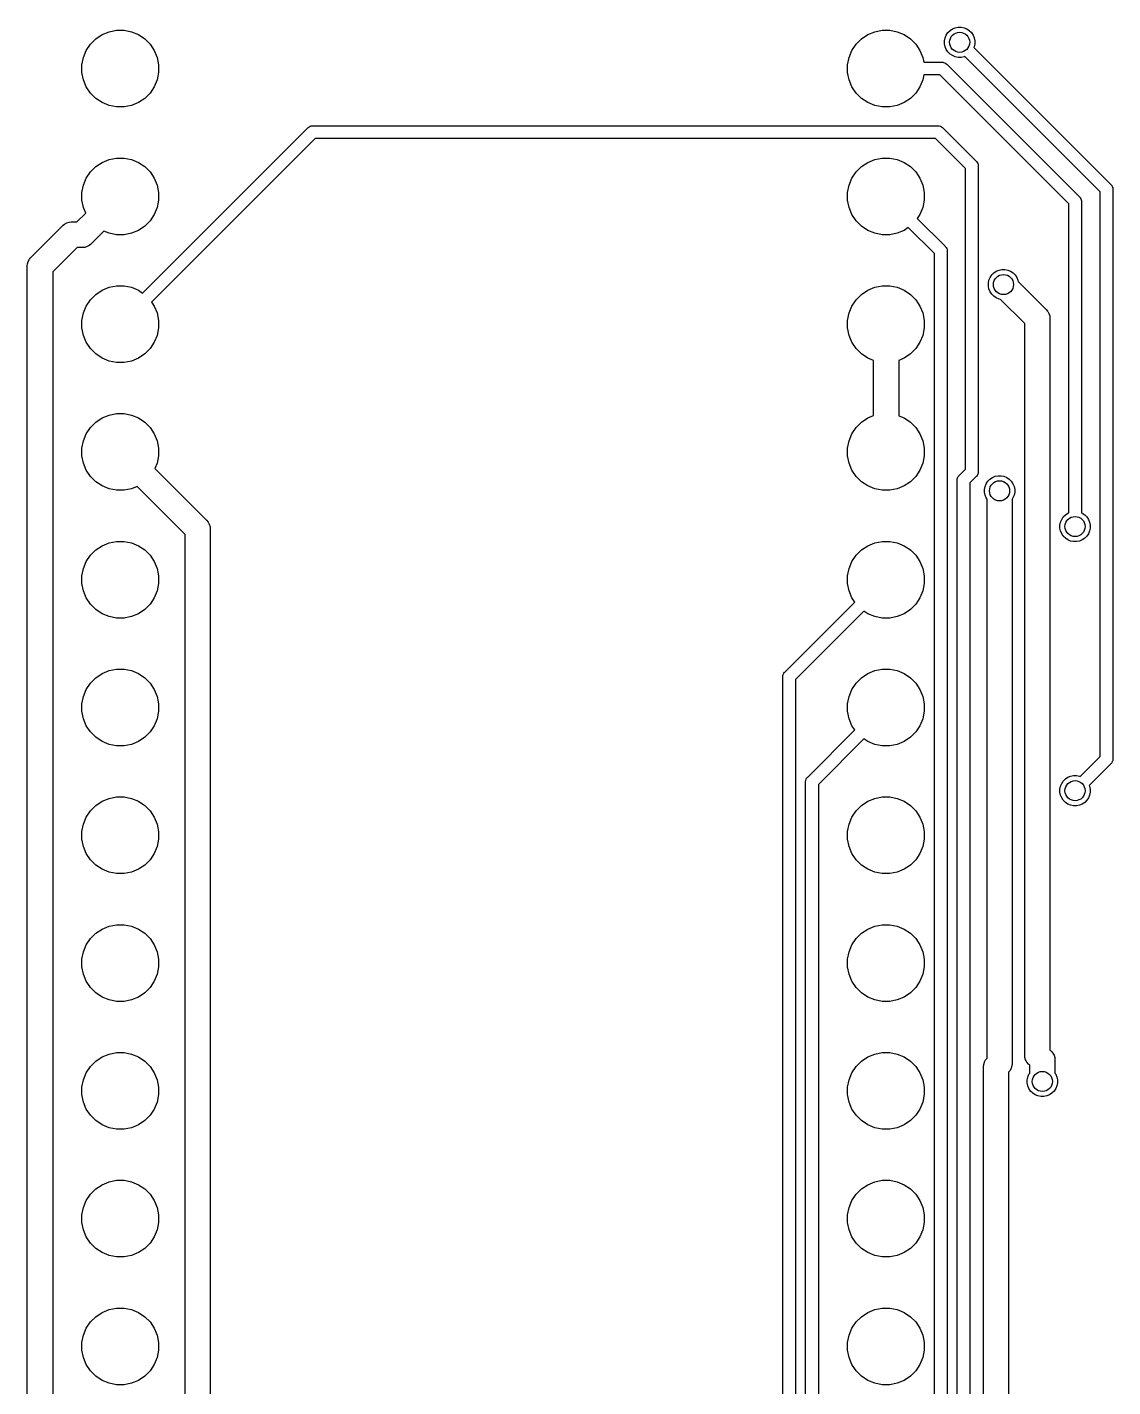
# Model space of a CAD drawing. Extents: x 0.5 to 11.1, y -4 to -0.9.
# Drawn here: x 6.005 to 6.855, y -2.288 to -1.224 of the extents above; entities that cross this region are included whole.
import ezdxf

# ---------------------------------------------------------------- set-up
doc = ezdxf.new("R2010")
doc.units = 0
doc.header["$MEASUREMENT"] = 0
doc.layers.add('BLACK', color=7, linetype='CONTINUOUS')

msp = doc.modelspace()

# ---------------------------------------------------------------- linework, layer by layer
at = {"layer": 'BLACK', "linetype": 'CONTINUOUS'}
for p, q in [((6.05461, -1.23725), (6.05879, -1.23308)), ((6.05879, -1.23308), (6.0637, -1.22979)), ((6.0637, -1.22979), (6.06916, -1.22753)), ((6.06916, -1.22753), (6.07495, -1.22638)), ((6.07495, -1.22638), (6.08086, -1.22638)), ((6.08086, -1.22638), (6.08666, -1.22753)), ((6.08666, -1.22753), (6.09212, -1.22979)), ((6.09212, -1.22979), (6.09703, -1.23308)), ((6.09703, -1.23308), (6.10121, -1.23725)), ((6.65382, -1.23725), (6.658, -1.23308)), ((6.658, -1.23308), (6.66291, -1.22979)), ((6.66291, -1.22979), (6.66837, -1.22753)), ((6.66837, -1.22753), (6.67417, -1.22638)), ((6.67417, -1.22638), (6.68008, -1.22638)), ((6.68008, -1.22638), (6.68587, -1.22753)), ((6.68587, -1.22753), (6.69133, -1.22979)), ((6.69133, -1.22979), (6.69625, -1.23308)), ((6.69625, -1.23308), (6.70042, -1.23725)), ((6.72298, -1.23463), (6.72344, -1.23234)), ((6.72344, -1.23234), (6.72433, -1.23019)), ((6.72433, -1.23019), (6.72562, -1.22826)), ((6.72562, -1.22826), (6.72726, -1.22661)), ((6.72726, -1.22661), (6.7292, -1.22532)), ((6.7292, -1.22532), (6.73135, -1.22443)), ((6.73135, -1.22443), (6.73363, -1.22398)), ((6.73363, -1.22398), (6.73596, -1.22398)), ((6.73596, -1.22398), (6.73824, -1.22443)), ((6.73824, -1.22443), (6.74039, -1.22532)), ((6.74039, -1.22532), (6.74232, -1.22661)), ((6.74232, -1.22661), (6.74397, -1.22826)), ((6.74397, -1.22826), (6.74526, -1.23019)), ((6.74526, -1.23019), (6.74615, -1.23234)), ((6.74615, -1.23234), (6.7466, -1.23463)), ((6.04906, -1.24763), (6.05132, -1.24217)), ((6.05132, -1.24217), (6.05461, -1.23725)), ((6.10121, -1.23725), (6.1045, -1.24217)), ((6.1045, -1.24217), (6.10676, -1.24763)), ((6.64827, -1.24763), (6.65054, -1.24217)), ((6.65054, -1.24217), (6.65382, -1.23725)), ((6.70042, -1.23725), (6.70371, -1.24217)), ((6.70371, -1.24217), (6.70597, -1.24763)), ((6.72298, -1.23695), (6.72298, -1.23463)), ((6.72344, -1.23923), (6.72298, -1.23695)), ((6.72433, -1.24138), (6.72344, -1.23923)), ((6.72562, -1.24332), (6.72433, -1.24138)), ((6.72726, -1.24496), (6.72562, -1.24332)), ((6.74615, -1.23923), (6.74587, -1.23991)), ((6.74587, -1.23991), (6.85301, -1.34705)), ((6.7466, -1.23695), (6.74615, -1.23923)), ((6.7466, -1.23463), (6.7466, -1.23695)), ((6.04791, -1.25342), (6.04906, -1.24763)), ((6.04791, -1.25933), (6.04791, -1.25342)), ((6.10676, -1.24763), (6.10791, -1.25342)), ((6.10791, -1.25342), (6.10791, -1.25933)), ((6.64712, -1.25342), (6.64827, -1.24763)), ((6.64712, -1.25933), (6.64712, -1.25342)), ((6.70597, -1.24763), (6.70673, -1.25146)), ((6.70673, -1.25146), (6.72108, -1.25146)), ((6.72108, -1.25146), (6.72132, -1.25143)), ((6.72132, -1.25143), (6.72156, -1.25146)), ((6.72156, -1.25146), (6.72156, -1.25146)), ((6.72156, -1.25146), (6.72228, -1.25153)), ((6.72228, -1.25153), (6.72321, -1.25181)), ((6.72321, -1.25181), (6.72407, -1.25227)), ((6.72407, -1.25227), (6.72482, -1.25288)), ((6.72482, -1.25288), (6.72497, -1.25307)), ((6.72497, -1.25307), (6.82841, -1.35651)), ((6.7292, -1.24626), (6.72726, -1.24496)), ((6.73135, -1.24715), (6.7292, -1.24626)), ((6.73363, -1.2476), (6.73135, -1.24715)), ((6.73596, -1.2476), (6.73363, -1.2476)), ((6.73824, -1.24715), (6.73596, -1.2476)), ((6.73891, -1.24687), (6.73824, -1.24715)), ((6.84478, -1.35274), (6.73891, -1.24687)), ((6.04906, -1.26513), (6.04791, -1.25933)), ((6.05132, -1.27059), (6.04906, -1.26513)), ((6.10676, -1.26513), (6.1045, -1.27059)), ((6.10791, -1.25933), (6.10676, -1.26513)), ((6.64827, -1.26513), (6.64712, -1.25933)), ((6.65054, -1.27059), (6.64827, -1.26513)), ((6.70597, -1.26513), (6.70371, -1.27059)), ((6.70673, -1.2613), (6.70597, -1.26513)), ((6.71928, -1.2613), (6.70673, -1.2613)), ((6.82018, -1.36219), (6.71928, -1.2613)), ((6.05461, -1.2755), (6.05132, -1.27059)), ((6.05879, -1.27968), (6.05461, -1.2755)), ((6.10121, -1.2755), (6.09703, -1.27968)), ((6.1045, -1.27059), (6.10121, -1.2755)), ((6.65382, -1.2755), (6.65054, -1.27059)), ((6.658, -1.27968), (6.65382, -1.2755)), ((6.70042, -1.2755), (6.69625, -1.27968)), ((6.70371, -1.27059), (6.70042, -1.2755)), ((6.0637, -1.28296), (6.05879, -1.27968)), ((6.06916, -1.28523), (6.0637, -1.28296)), ((6.07495, -1.28638), (6.06916, -1.28523)), ((6.08086, -1.28638), (6.07495, -1.28638)), ((6.08666, -1.28523), (6.08086, -1.28638)), ((6.09212, -1.28296), (6.08666, -1.28523)), ((6.09703, -1.27968), (6.09212, -1.28296)), ((6.66291, -1.28296), (6.658, -1.27968)), ((6.66837, -1.28523), (6.66291, -1.28296)), ((6.67417, -1.28638), (6.66837, -1.28523)), ((6.68008, -1.28638), (6.67417, -1.28638)), ((6.68587, -1.28523), (6.68008, -1.28638)), ((6.69133, -1.28296), (6.68587, -1.28523)), ((6.69625, -1.27968), (6.69133, -1.28296)), ((6.09544, -1.43201), (6.22471, -1.30274)), ((6.22471, -1.30274), (6.22487, -1.30255)), ((6.22487, -1.30255), (6.22563, -1.30192)), ((6.22563, -1.30192), (6.2265, -1.30146)), ((6.2265, -1.30146), (6.22744, -1.30117)), ((6.22744, -1.30117), (6.22818, -1.3011)), ((6.22818, -1.3011), (6.22842, -1.30108)), ((6.22818, -1.3011), (6.22818, -1.3011)), ((6.22842, -1.30108), (6.22867, -1.3011)), ((6.22867, -1.3011), (6.71765, -1.3011)), ((6.71765, -1.3011), (6.71789, -1.30108)), ((6.71789, -1.30108), (6.71814, -1.3011)), ((6.71814, -1.3011), (6.71887, -1.30117)), ((6.71887, -1.30117), (6.71982, -1.30146)), ((6.71982, -1.30146), (6.72068, -1.30192)), ((6.72068, -1.30192), (6.72145, -1.30255)), ((6.72145, -1.30255), (6.7216, -1.30274)), ((6.7216, -1.30274), (6.74775, -1.32889)), ((6.23049, -1.3111), (6.10247, -1.43913)), ((6.71582, -1.3111), (6.23049, -1.3111)), ((6.73939, -1.33467), (6.71582, -1.3111)), ((6.05879, -1.33308), (6.0637, -1.32979)), ((6.0637, -1.32979), (6.06916, -1.32753)), ((6.06916, -1.32753), (6.07495, -1.32638)), ((6.07495, -1.32638), (6.08086, -1.32638)), ((6.08086, -1.32638), (6.08666, -1.32753)), ((6.08666, -1.32753), (6.09212, -1.32979)), ((6.09212, -1.32979), (6.09703, -1.33308)), ((6.658, -1.33308), (6.66291, -1.32979)), ((6.66291, -1.32979), (6.66837, -1.32753)), ((6.66837, -1.32753), (6.67417, -1.32638)), ((6.67417, -1.32638), (6.68008, -1.32638)), ((6.68008, -1.32638), (6.68587, -1.32753)), ((6.68587, -1.32753), (6.69133, -1.32979)), ((6.69133, -1.32979), (6.69625, -1.33308)), ((6.74775, -1.32889), (6.74794, -1.32905)), ((6.74794, -1.32905), (6.74856, -1.32979)), ((6.74856, -1.32979), (6.74857, -1.32981)), ((6.74857, -1.32981), (6.74903, -1.33068)), ((6.05132, -1.34217), (6.05461, -1.33725)), ((6.05461, -1.33725), (6.05879, -1.33308)), ((6.09703, -1.33308), (6.10121, -1.33725)), ((6.10121, -1.33725), (6.1045, -1.34217)), ((6.65054, -1.34217), (6.65382, -1.33725)), ((6.65382, -1.33725), (6.658, -1.33308)), ((6.69625, -1.33308), (6.70042, -1.33725)), ((6.70042, -1.33725), (6.70371, -1.34217)), ((6.73939, -1.56986), (6.73939, -1.33467)), ((6.74903, -1.33068), (6.74932, -1.33162)), ((6.74932, -1.33162), (6.74941, -1.3326)), ((6.74941, -1.3326), (6.74939, -1.33284)), ((6.74939, -1.33284), (6.74939, -1.57168)), ((6.04791, -1.35342), (6.04906, -1.34763)), ((6.04906, -1.34763), (6.05132, -1.34217)), ((6.1045, -1.34217), (6.10676, -1.34763)), ((6.10676, -1.34763), (6.10791, -1.35342)), ((6.64712, -1.35342), (6.64827, -1.34763)), ((6.64827, -1.34763), (6.65054, -1.34217)), ((6.70371, -1.34217), (6.70597, -1.34763)), ((6.70597, -1.34763), (6.70712, -1.35342)), ((6.85301, -1.34705), (6.8532, -1.3472)), ((6.8532, -1.3472), (6.85336, -1.34739)), ((6.85336, -1.34739), (6.85336, -1.34739)), ((6.85336, -1.34739), (6.85355, -1.34763)), ((6.85355, -1.34763), (6.85382, -1.34795)), ((6.85382, -1.34795), (6.85427, -1.34881)), ((6.85427, -1.34881), (6.85455, -1.34973)), ((6.85455, -1.34973), (6.85463, -1.35046)), ((6.85463, -1.35046), (6.85463, -1.35046)), ((6.85463, -1.35046), (6.85465, -1.3507)), ((6.85465, -1.3507), (6.85463, -1.35094)), ((6.85463, -1.35094), (6.85463, -1.79661)), ((6.04791, -1.35933), (6.04791, -1.35342)), ((6.04906, -1.36513), (6.04791, -1.35933)), ((6.10791, -1.35933), (6.10676, -1.36513)), ((6.10791, -1.35342), (6.10791, -1.35933)), ((6.64712, -1.35933), (6.64712, -1.35342)), ((6.64827, -1.36513), (6.64712, -1.35933)), ((6.70712, -1.35933), (6.70597, -1.36513)), ((6.70712, -1.35342), (6.70712, -1.35933)), ((6.82841, -1.35651), (6.8286, -1.35666)), ((6.8286, -1.35666), (6.82875, -1.35685)), ((6.82875, -1.35685), (6.82875, -1.35685)), ((6.82875, -1.35685), (6.82905, -1.35721)), ((6.82905, -1.35721), (6.82921, -1.35741)), ((6.82921, -1.35741), (6.82967, -1.35826)), ((6.82967, -1.35826), (6.82995, -1.35919)), ((6.82995, -1.35919), (6.83002, -1.35991)), ((6.83002, -1.35991), (6.83002, -1.35992)), ((6.83002, -1.35992), (6.83004, -1.36016)), ((6.83004, -1.36016), (6.83002, -1.3604)), ((6.83002, -1.3604), (6.83002, -1.60402)), ((6.84478, -1.79481), (6.84478, -1.35274)), ((6.04396, -1.37642), (6.05088, -1.36951)), ((6.05088, -1.36951), (6.04906, -1.36513)), ((6.1045, -1.37059), (6.10121, -1.3755)), ((6.10676, -1.36513), (6.1045, -1.37059)), ((6.65054, -1.37059), (6.64827, -1.36513)), ((6.65382, -1.3755), (6.65054, -1.37059)), ((6.70371, -1.37059), (6.70165, -1.37367)), ((6.70597, -1.36513), (6.70371, -1.37059)), ((6.82018, -1.60402), (6.82018, -1.36219)), ((6.00841, -1.4038), (6.03252, -1.37969)), ((6.03252, -1.37969), (6.03284, -1.37931)), ((6.03284, -1.37931), (6.03322, -1.379)), ((6.03322, -1.379), (6.03436, -1.37806)), ((6.03322, -1.379), (6.03322, -1.379)), ((6.03436, -1.37806), (6.0361, -1.37713)), ((6.0361, -1.37713), (6.03613, -1.37712)), ((6.03613, -1.37712), (6.03798, -1.37656)), ((6.03798, -1.37656), (6.03945, -1.37642)), ((6.03945, -1.37642), (6.03994, -1.37637)), ((6.03945, -1.37642), (6.03945, -1.37642)), ((6.03994, -1.37637), (6.04043, -1.37642)), ((6.04043, -1.37642), (6.04396, -1.37642)), ((6.09212, -1.38296), (6.08666, -1.38523)), ((6.09703, -1.37968), (6.09212, -1.38296)), ((6.10121, -1.3755), (6.09703, -1.37968)), ((6.658, -1.37968), (6.65382, -1.3755)), ((6.66291, -1.38296), (6.658, -1.37968)), ((6.66837, -1.38523), (6.66291, -1.38296)), ((6.69133, -1.38296), (6.68587, -1.38523)), ((6.69461, -1.38078), (6.69133, -1.38296)), ((6.715, -1.40117), (6.69461, -1.38078)), ((6.70165, -1.37367), (6.72336, -1.39539)), ((6.05521, -1.39352), (6.05483, -1.39384)), ((6.05552, -1.39314), (6.05521, -1.39352)), ((6.06512, -1.38355), (6.05552, -1.39314)), ((6.06916, -1.38523), (6.06512, -1.38355)), ((6.07495, -1.38638), (6.06916, -1.38523)), ((6.08086, -1.38638), (6.07495, -1.38638)), ((6.08666, -1.38523), (6.08086, -1.38638)), ((6.67417, -1.38638), (6.66837, -1.38523)), ((6.68008, -1.38638), (6.67417, -1.38638)), ((6.68587, -1.38523), (6.68008, -1.38638)), ((6.00772, -1.4045), (6.00803, -1.40412)), ((6.00803, -1.40412), (6.00841, -1.4038)), ((6.04408, -1.39642), (6.02514, -1.41536)), ((6.04762, -1.39642), (6.04408, -1.39642)), ((6.04811, -1.39647), (6.04762, -1.39642)), ((6.0486, -1.39642), (6.04811, -1.39647)), ((6.05007, -1.39627), (6.0486, -1.39642)), ((6.0486, -1.39642), (6.0486, -1.39642)), ((6.05195, -1.3957), (6.05007, -1.39627)), ((6.05369, -1.39477), (6.05195, -1.3957)), ((6.05454, -1.39407), (6.05369, -1.39477)), ((6.05483, -1.39384), (6.05454, -1.39407)), ((6.05483, -1.39384), (6.05483, -1.39384)), ((6.715, -2.36464), (6.715, -1.40117)), ((6.72336, -1.39539), (6.72355, -1.39554)), ((6.72355, -1.39554), (6.72383, -1.39589)), ((6.72383, -1.39589), (6.72417, -1.3963)), ((6.72417, -1.3963), (6.72464, -1.39717)), ((6.72464, -1.39717), (6.72492, -1.39811)), ((6.72492, -1.39811), (6.72502, -1.39909)), ((6.72502, -1.39909), (6.725, -1.39934)), ((6.725, -1.39934), (6.725, -2.36647)), ((6.00509, -1.41122), (6.00514, -1.41073)), ((6.00514, -1.41171), (6.00509, -1.41122)), ((6.00514, -1.41073), (6.00528, -1.40926)), ((6.00514, -1.41073), (6.00514, -1.41073)), ((6.00514, -2.47006), (6.00514, -1.41171)), ((6.00528, -1.40926), (6.00585, -1.40738)), ((6.00585, -1.40738), (6.00678, -1.40564)), ((6.00678, -1.40564), (6.00749, -1.40478)), ((6.00749, -1.40478), (6.00772, -1.4045)), ((6.00772, -1.4045), (6.00772, -1.4045)), ((6.76155, -1.41622), (6.76348, -1.41493)), ((6.76348, -1.41493), (6.76563, -1.41404)), ((6.76563, -1.41404), (6.76791, -1.41358)), ((6.76791, -1.41358), (6.77024, -1.41358)), ((6.77024, -1.41358), (6.77252, -1.41404)), ((6.77252, -1.41404), (6.77467, -1.41493)), ((6.77467, -1.41493), (6.7766, -1.41622)), ((6.02514, -1.41536), (6.02514, -2.46641)), ((6.75726, -1.42423), (6.75772, -1.42195)), ((6.75726, -1.42656), (6.75726, -1.42423)), ((6.75772, -1.42195), (6.75861, -1.4198)), ((6.75861, -1.4198), (6.7599, -1.41786)), ((6.7599, -1.41786), (6.76155, -1.41622)), ((6.7766, -1.41622), (6.77825, -1.41786)), ((6.77825, -1.41786), (6.77954, -1.4198)), ((6.77954, -1.4198), (6.78043, -1.42195)), ((6.78043, -1.42195), (6.78065, -1.42305)), ((6.78065, -1.42305), (6.80219, -1.44459)), ((6.05461, -1.43725), (6.05879, -1.43308)), ((6.05879, -1.43308), (6.0637, -1.42979)), ((6.0637, -1.42979), (6.06916, -1.42753)), ((6.06916, -1.42753), (6.07495, -1.42638)), ((6.07495, -1.42638), (6.08086, -1.42638)), ((6.08086, -1.42638), (6.08666, -1.42753)), ((6.08666, -1.42753), (6.09212, -1.42979)), ((6.09212, -1.42979), (6.09544, -1.43201)), ((6.65382, -1.43725), (6.658, -1.43308)), ((6.658, -1.43308), (6.66291, -1.42979)), ((6.66291, -1.42979), (6.66837, -1.42753)), ((6.66837, -1.42753), (6.67417, -1.42638)), ((6.67417, -1.42638), (6.68008, -1.42638)), ((6.68008, -1.42638), (6.68587, -1.42753)), ((6.68587, -1.42753), (6.69133, -1.42979)), ((6.69133, -1.42979), (6.69625, -1.43308)), ((6.69625, -1.43308), (6.70042, -1.43725)), ((6.75772, -1.42884), (6.75726, -1.42656)), ((6.75861, -1.43099), (6.75772, -1.42884)), ((6.7599, -1.43292), (6.75861, -1.43099)), ((6.76155, -1.43457), (6.7599, -1.43292)), ((6.76348, -1.43586), (6.76155, -1.43457)), ((6.76563, -1.43675), (6.76348, -1.43586)), ((6.04906, -1.44763), (6.05132, -1.44217)), ((6.05132, -1.44217), (6.05461, -1.43725)), ((6.10247, -1.43913), (6.1045, -1.44217)), ((6.1045, -1.44217), (6.10676, -1.44763)), ((6.64827, -1.44763), (6.65054, -1.44217)), ((6.65054, -1.44217), (6.65382, -1.43725)), ((6.70042, -1.43725), (6.70371, -1.44217)), ((6.70371, -1.44217), (6.70597, -1.44763)), ((6.76673, -1.43697), (6.76563, -1.43675)), ((6.78573, -1.45597), (6.76673, -1.43697)), ((6.80219, -1.44459), (6.80256, -1.4449)), ((6.80256, -1.4449), (6.8036, -1.44616)), ((6.8036, -1.44616), (6.80379, -1.4464)), ((6.80379, -1.4464), (6.80471, -1.4481)), ((6.04791, -1.45342), (6.04906, -1.44763)), ((6.04791, -1.45933), (6.04791, -1.45342)), ((6.10676, -1.44763), (6.10791, -1.45342)), ((6.10791, -1.45342), (6.10791, -1.45933)), ((6.64712, -1.45342), (6.64827, -1.44763)), ((6.64712, -1.45933), (6.64712, -1.45342)), ((6.70597, -1.44763), (6.70712, -1.45342)), ((6.70712, -1.45342), (6.70712, -1.45933)), ((6.78573, -2.02789), (6.78573, -1.45597)), ((6.80471, -1.4481), (6.80527, -1.44996)), ((6.80527, -1.44996), (6.80546, -1.45189)), ((6.80546, -1.45189), (6.80541, -1.45237)), ((6.80541, -1.45237), (6.80541, -2.0243)), ((6.04906, -1.46513), (6.04791, -1.45933)), ((6.05132, -1.47059), (6.04906, -1.46513)), ((6.10676, -1.46513), (6.1045, -1.47059)), ((6.10791, -1.45933), (6.10676, -1.46513)), ((6.64827, -1.46513), (6.64712, -1.45933)), ((6.65054, -1.47059), (6.64827, -1.46513)), ((6.70597, -1.46513), (6.70371, -1.47059)), ((6.70712, -1.45933), (6.70597, -1.46513)), ((6.05461, -1.4755), (6.05132, -1.47059)), ((6.05879, -1.47968), (6.05461, -1.4755)), ((6.10121, -1.4755), (6.09703, -1.47968)), ((6.1045, -1.47059), (6.10121, -1.4755)), ((6.65382, -1.4755), (6.65054, -1.47059)), ((6.658, -1.47968), (6.65382, -1.4755)), ((6.70042, -1.4755), (6.69625, -1.47968)), ((6.70371, -1.47059), (6.70042, -1.4755)), ((6.0637, -1.48296), (6.05879, -1.47968)), ((6.06916, -1.48523), (6.0637, -1.48296)), ((6.07495, -1.48638), (6.06916, -1.48523)), ((6.08086, -1.48638), (6.07495, -1.48638)), ((6.08666, -1.48523), (6.08086, -1.48638)), ((6.09212, -1.48296), (6.08666, -1.48523)), ((6.09703, -1.47968), (6.09212, -1.48296)), ((6.66291, -1.48296), (6.658, -1.47968)), ((6.66748, -1.48485), (6.66291, -1.48296)), ((6.66748, -1.5279), (6.66748, -1.48485)), ((6.69133, -1.48296), (6.68716, -1.48469)), ((6.68716, -1.48469), (6.68716, -1.52806)), ((6.69625, -1.47968), (6.69133, -1.48296)), ((6.05879, -1.53308), (6.0637, -1.52979)), ((6.0637, -1.52979), (6.06916, -1.52753)), ((6.06916, -1.52753), (6.07495, -1.52638)), ((6.07495, -1.52638), (6.08086, -1.52638)), ((6.08086, -1.52638), (6.08666, -1.52753)), ((6.08666, -1.52753), (6.09212, -1.52979)), ((6.09212, -1.52979), (6.09703, -1.53308)), ((6.658, -1.53308), (6.66291, -1.52979)), ((6.66291, -1.52979), (6.66748, -1.5279)), ((6.68716, -1.52806), (6.69133, -1.52979)), ((6.69133, -1.52979), (6.69625, -1.53308)), ((6.04906, -1.54763), (6.05132, -1.54217)), ((6.05132, -1.54217), (6.05461, -1.53725)), ((6.05461, -1.53725), (6.05879, -1.53308)), ((6.09703, -1.53308), (6.10121, -1.53725)), ((6.10121, -1.53725), (6.1045, -1.54217)), ((6.1045, -1.54217), (6.10676, -1.54763)), ((6.64827, -1.54763), (6.65054, -1.54217)), ((6.65054, -1.54217), (6.65382, -1.53725)), ((6.65382, -1.53725), (6.658, -1.53308)), ((6.69625, -1.53308), (6.70042, -1.53725)), ((6.70042, -1.53725), (6.70371, -1.54217)), ((6.70371, -1.54217), (6.70597, -1.54763)), ((6.04791, -1.55342), (6.04906, -1.54763)), ((6.04791, -1.55933), (6.04791, -1.55342)), ((6.10676, -1.54763), (6.10791, -1.55342)), ((6.10791, -1.55342), (6.10791, -1.55933)), ((6.64712, -1.55342), (6.64827, -1.54763)), ((6.64712, -1.55933), (6.64712, -1.55342)), ((6.70597, -1.54763), (6.70712, -1.55342)), ((6.70712, -1.55342), (6.70712, -1.55933)), ((6.04906, -1.56513), (6.04791, -1.55933)), ((6.10791, -1.55933), (6.10676, -1.56513)), ((6.64827, -1.56513), (6.64712, -1.55933)), ((6.70712, -1.55933), (6.70597, -1.56513)), ((6.05132, -1.57059), (6.04906, -1.56513)), ((6.05461, -1.5755), (6.05132, -1.57059)), ((6.10676, -1.56513), (6.10499, -1.56939)), ((6.10499, -1.56939), (6.1451, -1.60949)), ((6.65054, -1.57059), (6.64827, -1.56513)), ((6.65382, -1.5755), (6.65054, -1.57059)), ((6.70371, -1.57059), (6.70042, -1.5755)), ((6.70597, -1.56513), (6.70371, -1.57059)), ((6.73451, -1.57474), (6.73939, -1.56986)), ((6.74903, -1.57385), (6.74857, -1.57472)), ((6.74932, -1.57291), (6.74903, -1.57385)), ((6.74939, -1.57218), (6.74932, -1.57291)), ((6.74939, -1.57168), (6.74941, -1.57193)), ((6.74941, -1.57193), (6.74939, -1.57218)), ((6.05879, -1.57968), (6.05461, -1.5755)), ((6.0637, -1.58296), (6.05879, -1.57968)), ((6.06916, -1.58523), (6.0637, -1.58296)), ((6.07495, -1.58638), (6.06916, -1.58523)), ((6.08666, -1.58523), (6.08086, -1.58638)), ((6.09114, -1.58337), (6.08666, -1.58523)), ((6.12864, -1.62087), (6.09114, -1.58337)), ((6.658, -1.57968), (6.65382, -1.5755)), ((6.66291, -1.58296), (6.658, -1.57968)), ((6.66837, -1.58523), (6.66291, -1.58296)), ((6.67417, -1.58638), (6.66837, -1.58523)), ((6.68587, -1.58523), (6.68008, -1.58638)), ((6.69133, -1.58296), (6.68587, -1.58523)), ((6.69625, -1.57968), (6.69133, -1.58296)), ((6.70042, -1.5755), (6.69625, -1.57968)), ((6.73285, -1.57845), (6.73294, -1.57747)), ((6.73287, -1.5787), (6.73285, -1.57845)), ((6.73287, -2.37205), (6.73287, -1.5787)), ((6.73294, -1.57747), (6.73323, -1.57653)), ((6.73323, -1.57653), (6.73369, -1.57566)), ((6.73369, -1.57566), (6.734, -1.57529)), ((6.734, -1.57529), (6.73432, -1.5749)), ((6.73432, -1.5749), (6.73451, -1.57474)), ((6.74775, -1.57564), (6.74287, -1.58052)), ((6.74287, -1.58052), (6.74287, -2.37387)), ((6.74794, -1.57548), (6.74775, -1.57564)), ((6.74857, -1.57472), (6.74794, -1.57548)), ((6.75423, -1.58565), (6.75469, -1.58337)), ((6.75469, -1.58337), (6.75558, -1.58122)), ((6.75558, -1.58122), (6.75687, -1.57928)), ((6.75687, -1.57928), (6.75851, -1.57764)), ((6.75851, -1.57764), (6.76045, -1.57634)), ((6.76045, -1.57634), (6.7626, -1.57545)), ((6.7626, -1.57545), (6.76488, -1.575)), ((6.76488, -1.575), (6.76721, -1.575)), ((6.76721, -1.575), (6.76949, -1.57545)), ((6.76949, -1.57545), (6.77164, -1.57634)), ((6.77164, -1.57634), (6.77357, -1.57764)), ((6.77357, -1.57764), (6.77522, -1.57928)), ((6.77522, -1.57928), (6.77651, -1.58122)), ((6.77651, -1.58122), (6.7774, -1.58337)), ((6.7774, -1.58337), (6.77785, -1.58565)), ((6.08086, -1.58638), (6.07495, -1.58638)), ((6.68008, -1.58638), (6.67417, -1.58638)), ((6.75423, -1.58797), (6.75423, -1.58565)), ((6.75469, -1.59026), (6.75423, -1.58797)), ((6.75558, -1.59241), (6.75469, -1.59026)), ((6.7562, -1.59334), (6.75558, -1.59241)), ((6.7562, -2.03072), (6.7562, -1.59334)), ((6.77651, -1.59241), (6.77589, -1.59334)), ((6.77589, -1.59334), (6.77589, -2.03436)), ((6.7774, -1.59026), (6.77651, -1.59241)), ((6.77785, -1.58797), (6.7774, -1.59026)), ((6.77785, -1.58565), (6.77785, -1.58797)), ((6.81592, -1.60723), (6.81757, -1.60559)), ((6.81757, -1.60559), (6.8195, -1.6043)), ((6.8195, -1.6043), (6.82018, -1.60402)), ((6.83002, -1.60402), (6.83069, -1.6043)), ((6.83069, -1.6043), (6.83263, -1.60559)), ((6.83263, -1.60559), (6.83427, -1.60723)), ((6.1451, -1.60949), (6.14548, -1.6098)), ((6.14548, -1.6098), (6.14671, -1.6113)), ((6.14671, -1.6113), (6.14731, -1.61242)), ((6.14731, -1.61242), (6.14762, -1.61301)), ((6.14762, -1.61301), (6.14818, -1.61487)), ((6.14818, -1.61487), (6.14837, -1.6168)), ((6.14837, -1.6168), (6.14833, -1.61728)), ((6.81329, -1.6136), (6.81374, -1.61132)), ((6.81329, -1.61593), (6.81329, -1.6136)), ((6.81374, -1.61821), (6.81329, -1.61593)), ((6.81374, -1.61132), (6.81463, -1.60917)), ((6.81463, -1.60917), (6.81592, -1.60723)), ((6.83427, -1.60723), (6.83557, -1.60917)), ((6.83557, -1.60917), (6.83646, -1.61132)), ((6.83646, -1.61132), (6.83691, -1.6136)), ((6.83691, -1.61593), (6.83646, -1.61821)), ((6.83691, -1.6136), (6.83691, -1.61593)), ((6.0637, -1.62979), (6.06916, -1.62753)), ((6.06916, -1.62753), (6.07495, -1.62638)), ((6.07495, -1.62638), (6.08086, -1.62638)), ((6.08086, -1.62638), (6.08666, -1.62753)), ((6.08666, -1.62753), (6.09212, -1.62979)), ((6.12864, -2.65424), (6.12864, -1.62087)), ((6.14833, -1.61728), (6.14833, -2.65065)), ((6.66291, -1.62979), (6.66837, -1.62753)), ((6.66837, -1.62753), (6.67417, -1.62638)), ((6.67417, -1.62638), (6.68008, -1.62638)), ((6.68008, -1.62638), (6.68587, -1.62753)), ((6.68587, -1.62753), (6.69133, -1.62979)), ((6.81463, -1.62036), (6.81374, -1.61821)), ((6.81592, -1.62229), (6.81463, -1.62036)), ((6.81757, -1.62394), (6.81592, -1.62229)), ((6.8195, -1.62523), (6.81757, -1.62394)), ((6.82165, -1.62612), (6.8195, -1.62523)), ((6.82394, -1.62657), (6.82165, -1.62612)), ((6.82626, -1.62657), (6.82394, -1.62657)), ((6.82854, -1.62612), (6.82626, -1.62657)), ((6.83069, -1.62523), (6.82854, -1.62612)), ((6.83263, -1.62394), (6.83069, -1.62523)), ((6.83427, -1.62229), (6.83263, -1.62394)), ((6.83557, -1.62036), (6.83427, -1.62229)), ((6.83646, -1.61821), (6.83557, -1.62036)), ((6.05132, -1.64217), (6.05461, -1.63725)), ((6.05461, -1.63725), (6.05879, -1.63308)), ((6.05879, -1.63308), (6.0637, -1.62979)), ((6.09212, -1.62979), (6.09703, -1.63308)), ((6.09703, -1.63308), (6.10121, -1.63725)), ((6.10121, -1.63725), (6.1045, -1.64217)), ((6.65054, -1.64217), (6.65382, -1.63725)), ((6.65382, -1.63725), (6.658, -1.63308)), ((6.658, -1.63308), (6.66291, -1.62979)), ((6.69133, -1.62979), (6.69625, -1.63308)), ((6.69625, -1.63308), (6.70042, -1.63725)), ((6.70042, -1.63725), (6.70371, -1.64217)), ((6.04791, -1.65342), (6.04906, -1.64763)), ((6.04906, -1.64763), (6.05132, -1.64217)), ((6.1045, -1.64217), (6.10676, -1.64763)), ((6.10676, -1.64763), (6.10791, -1.65342)), ((6.64712, -1.65342), (6.64827, -1.64763)), ((6.64827, -1.64763), (6.65054, -1.64217)), ((6.70371, -1.64217), (6.70597, -1.64763)), ((6.70597, -1.64763), (6.70712, -1.65342)), ((6.04791, -1.65933), (6.04791, -1.65342)), ((6.04906, -1.66513), (6.04791, -1.65933)), ((6.10791, -1.65933), (6.10676, -1.66513)), ((6.10791, -1.65342), (6.10791, -1.65933)), ((6.64712, -1.65933), (6.64712, -1.65342)), ((6.64827, -1.66513), (6.64712, -1.65933)), ((6.70712, -1.65933), (6.70597, -1.66513)), ((6.70712, -1.65342), (6.70712, -1.65933)), ((6.05132, -1.67059), (6.04906, -1.66513)), ((6.10676, -1.66513), (6.1045, -1.67059)), ((6.65054, -1.67059), (6.64827, -1.66513)), ((6.70597, -1.66513), (6.70371, -1.67059)), ((6.05461, -1.6755), (6.05132, -1.67059)), ((6.05879, -1.67968), (6.05461, -1.6755)), ((6.0637, -1.68296), (6.05879, -1.67968)), ((6.09703, -1.67968), (6.09212, -1.68296)), ((6.10121, -1.6755), (6.09703, -1.67968)), ((6.1045, -1.67059), (6.10121, -1.6755)), ((6.598, -1.72867), (6.65276, -1.67391)), ((6.65987, -1.68093), (6.60636, -1.73445)), ((6.65276, -1.67391), (6.65054, -1.67059)), ((6.66291, -1.68296), (6.65987, -1.68093)), ((6.69625, -1.67968), (6.69133, -1.68296)), ((6.70042, -1.6755), (6.69625, -1.67968)), ((6.70371, -1.67059), (6.70042, -1.6755)), ((6.06916, -1.68523), (6.0637, -1.68296)), ((6.07495, -1.68638), (6.06916, -1.68523)), ((6.08086, -1.68638), (6.07495, -1.68638)), ((6.08666, -1.68523), (6.08086, -1.68638)), ((6.09212, -1.68296), (6.08666, -1.68523)), ((6.66837, -1.68523), (6.66291, -1.68296)), ((6.67417, -1.68638), (6.66837, -1.68523)), ((6.68008, -1.68638), (6.67417, -1.68638)), ((6.68587, -1.68523), (6.68008, -1.68638)), ((6.69133, -1.68296), (6.68587, -1.68523)), ((6.05461, -1.73725), (6.05879, -1.73308)), ((6.05879, -1.73308), (6.0637, -1.72979)), ((6.0637, -1.72979), (6.06916, -1.72753)), ((6.06916, -1.72753), (6.07495, -1.72638)), ((6.07495, -1.72638), (6.08086, -1.72638)), ((6.08086, -1.72638), (6.08666, -1.72753)), ((6.08666, -1.72753), (6.09212, -1.72979)), ((6.09212, -1.72979), (6.09703, -1.73308)), ((6.09703, -1.73308), (6.10121, -1.73725)), ((6.59633, -1.73238), (6.59643, -1.7314)), ((6.59636, -1.73262), (6.59633, -1.73238)), ((6.59636, -2.44458), (6.59636, -1.73262)), ((6.59643, -1.7314), (6.59672, -1.73046)), ((6.59672, -1.73046), (6.5969, -1.73011)), ((6.5969, -1.73011), (6.59718, -1.72959)), ((6.59718, -1.72959), (6.59781, -1.72883)), ((6.59781, -1.72883), (6.598, -1.72867)), ((6.65382, -1.73725), (6.658, -1.73308)), ((6.658, -1.73308), (6.66291, -1.72979)), ((6.66291, -1.72979), (6.66837, -1.72753)), ((6.66837, -1.72753), (6.67417, -1.72638)), ((6.67417, -1.72638), (6.68008, -1.72638)), ((6.68008, -1.72638), (6.68587, -1.72753)), ((6.68587, -1.72753), (6.69133, -1.72979)), ((6.69133, -1.72979), (6.69625, -1.73308)), ((6.69625, -1.73308), (6.70042, -1.73725)), ((6.04906, -1.74763), (6.05132, -1.74217)), ((6.05132, -1.74217), (6.05461, -1.73725)), ((6.10121, -1.73725), (6.1045, -1.74217)), ((6.1045, -1.74217), (6.10676, -1.74763)), ((6.60636, -1.73445), (6.60636, -2.44641)), ((6.64827, -1.74763), (6.65054, -1.74217)), ((6.65054, -1.74217), (6.65382, -1.73725)), ((6.70042, -1.73725), (6.70371, -1.74217)), ((6.70371, -1.74217), (6.70597, -1.74763)), ((6.04791, -1.75342), (6.04906, -1.74763)), ((6.04791, -1.75933), (6.04791, -1.75342)), ((6.10676, -1.74763), (6.10791, -1.75342)), ((6.10791, -1.75342), (6.10791, -1.75933)), ((6.64712, -1.75342), (6.64827, -1.74763)), ((6.64712, -1.75933), (6.64712, -1.75342)), ((6.70597, -1.74763), (6.70712, -1.75342)), ((6.70712, -1.75342), (6.70712, -1.75933)), ((6.04906, -1.76513), (6.04791, -1.75933)), ((6.05132, -1.77059), (6.04906, -1.76513)), ((6.10676, -1.76513), (6.1045, -1.77059)), ((6.10791, -1.75933), (6.10676, -1.76513)), ((6.64827, -1.76513), (6.64712, -1.75933)), ((6.65054, -1.77059), (6.64827, -1.76513)), ((6.70597, -1.76513), (6.70371, -1.77059)), ((6.70712, -1.75933), (6.70597, -1.76513)), ((6.05461, -1.7755), (6.05132, -1.77059)), ((6.05879, -1.77968), (6.05461, -1.7755)), ((6.10121, -1.7755), (6.09703, -1.77968)), ((6.1045, -1.77059), (6.10121, -1.7755)), ((6.61587, -1.81079), (6.65276, -1.77391)), ((6.65276, -1.77391), (6.65054, -1.77059)), ((6.70042, -1.7755), (6.69625, -1.77968)), ((6.70371, -1.77059), (6.70042, -1.7755)), ((6.0637, -1.78296), (6.05879, -1.77968)), ((6.06916, -1.78523), (6.0637, -1.78296)), ((6.07495, -1.78638), (6.06916, -1.78523)), ((6.08086, -1.78638), (6.07495, -1.78638)), ((6.08666, -1.78523), (6.08086, -1.78638)), ((6.09212, -1.78296), (6.08666, -1.78523)), ((6.09703, -1.77968), (6.09212, -1.78296)), ((6.65987, -1.78093), (6.62423, -1.81657)), ((6.66291, -1.78296), (6.65987, -1.78093)), ((6.66837, -1.78523), (6.66291, -1.78296)), ((6.67417, -1.78638), (6.66837, -1.78523)), ((6.68008, -1.78638), (6.67417, -1.78638)), ((6.68587, -1.78523), (6.68008, -1.78638)), ((6.69133, -1.78296), (6.68587, -1.78523)), ((6.69625, -1.77968), (6.69133, -1.78296)), ((6.82922, -1.81038), (6.84478, -1.79481)), ((6.85455, -1.79782), (6.85441, -1.7983)), ((6.85463, -1.79709), (6.85455, -1.79782)), ((6.85463, -1.79661), (6.85465, -1.79685)), ((6.85465, -1.79685), (6.85463, -1.79709)), ((6.85463, -1.79709), (6.85463, -1.79709)), ((6.85301, -1.8005), (6.83618, -1.81734)), ((6.8532, -1.80035), (6.85301, -1.8005)), ((6.85377, -1.79965), (6.8532, -1.80035)), ((6.85382, -1.7996), (6.85377, -1.79965)), ((6.85427, -1.79874), (6.85382, -1.7996)), ((6.85441, -1.7983), (6.85427, -1.79874)), ((6.61421, -1.8145), (6.61431, -1.81352)), ((6.61423, -1.81475), (6.61421, -1.8145)), ((6.61423, -2.45427), (6.61423, -1.81475)), ((6.61431, -1.81352), (6.61459, -1.81258)), ((6.61459, -1.81258), (6.6147, -1.81238)), ((6.6147, -1.81238), (6.61506, -1.81171)), ((6.61506, -1.81171), (6.61568, -1.81095)), ((6.61568, -1.81095), (6.61587, -1.81079)), ((6.62423, -1.81657), (6.62423, -2.45609)), ((6.81329, -1.82029), (6.81374, -1.81801)), ((6.81374, -1.81801), (6.81463, -1.81586)), ((6.81463, -1.81586), (6.81592, -1.81393)), ((6.81592, -1.81393), (6.81757, -1.81228)), ((6.81757, -1.81228), (6.8195, -1.81099)), ((6.8195, -1.81099), (6.82165, -1.8101)), ((6.82165, -1.8101), (6.82394, -1.80965)), ((6.82394, -1.80965), (6.82626, -1.80965)), ((6.82626, -1.80965), (6.82854, -1.8101)), ((6.82854, -1.8101), (6.82922, -1.81038)), ((6.83618, -1.81734), (6.83646, -1.81801)), ((6.83646, -1.81801), (6.83691, -1.82029)), ((6.05879, -1.83308), (6.0637, -1.82979)), ((6.0637, -1.82979), (6.06916, -1.82753)), ((6.06916, -1.82753), (6.07495, -1.82638)), ((6.07495, -1.82638), (6.08086, -1.82638)), ((6.08086, -1.82638), (6.08666, -1.82753)), ((6.08666, -1.82753), (6.09212, -1.82979)), ((6.09212, -1.82979), (6.09703, -1.83308)), ((6.658, -1.83308), (6.66291, -1.82979)), ((6.66291, -1.82979), (6.66837, -1.82753)), ((6.66837, -1.82753), (6.67417, -1.82638)), ((6.67417, -1.82638), (6.68008, -1.82638)), ((6.68008, -1.82638), (6.68587, -1.82753)), ((6.68587, -1.82753), (6.69133, -1.82979)), ((6.69133, -1.82979), (6.69625, -1.83308)), ((6.81329, -1.82262), (6.81329, -1.82029)), ((6.81374, -1.8249), (6.81329, -1.82262)), ((6.81463, -1.82705), (6.81374, -1.8249)), ((6.81592, -1.82899), (6.81463, -1.82705)), ((6.81757, -1.83063), (6.81592, -1.82899)), ((6.83427, -1.82899), (6.83263, -1.83063)), ((6.83557, -1.82705), (6.83427, -1.82899)), ((6.83646, -1.8249), (6.83557, -1.82705)), ((6.83691, -1.82262), (6.83646, -1.8249)), ((6.83691, -1.82029), (6.83691, -1.82262)), ((6.05132, -1.84217), (6.05461, -1.83725)), ((6.05461, -1.83725), (6.05879, -1.83308)), ((6.09703, -1.83308), (6.10121, -1.83725)), ((6.10121, -1.83725), (6.1045, -1.84217)), ((6.65054, -1.84217), (6.65382, -1.83725)), ((6.65382, -1.83725), (6.658, -1.83308)), ((6.69625, -1.83308), (6.70042, -1.83725)), ((6.70042, -1.83725), (6.70371, -1.84217)), ((6.8195, -1.83192), (6.81757, -1.83063)), ((6.82165, -1.83281), (6.8195, -1.83192)), ((6.82394, -1.83327), (6.82165, -1.83281)), ((6.82626, -1.83327), (6.82394, -1.83327)), ((6.82854, -1.83281), (6.82626, -1.83327)), ((6.83069, -1.83192), (6.82854, -1.83281)), ((6.83263, -1.83063), (6.83069, -1.83192)), ((6.04791, -1.85342), (6.04906, -1.84763)), ((6.04906, -1.84763), (6.05132, -1.84217)), ((6.1045, -1.84217), (6.10676, -1.84763)), ((6.10676, -1.84763), (6.10791, -1.85342)), ((6.64712, -1.85342), (6.64827, -1.84763)), ((6.64827, -1.84763), (6.65054, -1.84217)), ((6.70371, -1.84217), (6.70597, -1.84763)), ((6.70597, -1.84763), (6.70712, -1.85342)), ((6.04791, -1.85933), (6.04791, -1.85342)), ((6.04906, -1.86513), (6.04791, -1.85933)), ((6.10791, -1.85933), (6.10676, -1.86513)), ((6.10791, -1.85342), (6.10791, -1.85933)), ((6.64712, -1.85933), (6.64712, -1.85342)), ((6.64827, -1.86513), (6.64712, -1.85933)), ((6.70712, -1.85933), (6.70597, -1.86513)), ((6.70712, -1.85342), (6.70712, -1.85933)), ((6.05132, -1.87059), (6.04906, -1.86513)), ((6.05461, -1.8755), (6.05132, -1.87059)), ((6.1045, -1.87059), (6.10121, -1.8755)), ((6.10676, -1.86513), (6.1045, -1.87059)), ((6.65054, -1.87059), (6.64827, -1.86513)), ((6.65382, -1.8755), (6.65054, -1.87059)), ((6.70371, -1.87059), (6.70042, -1.8755)), ((6.70597, -1.86513), (6.70371, -1.87059)), ((6.05879, -1.87968), (6.05461, -1.8755)), ((6.0637, -1.88296), (6.05879, -1.87968)), ((6.06916, -1.88523), (6.0637, -1.88296)), ((6.09212, -1.88296), (6.08666, -1.88523)), ((6.09703, -1.87968), (6.09212, -1.88296)), ((6.10121, -1.8755), (6.09703, -1.87968)), ((6.658, -1.87968), (6.65382, -1.8755)), ((6.66291, -1.88296), (6.658, -1.87968)), ((6.66837, -1.88523), (6.66291, -1.88296)), ((6.69133, -1.88296), (6.68587, -1.88523)), ((6.69625, -1.87968), (6.69133, -1.88296)), ((6.70042, -1.8755), (6.69625, -1.87968)), ((6.07495, -1.88638), (6.06916, -1.88523)), ((6.08086, -1.88638), (6.07495, -1.88638)), ((6.08666, -1.88523), (6.08086, -1.88638)), ((6.67417, -1.88638), (6.66837, -1.88523)), ((6.68008, -1.88638), (6.67417, -1.88638)), ((6.68587, -1.88523), (6.68008, -1.88638)), ((6.05461, -1.93725), (6.05879, -1.93308)), ((6.05879, -1.93308), (6.0637, -1.92979)), ((6.0637, -1.92979), (6.06916, -1.92753)), ((6.06916, -1.92753), (6.07495, -1.92638)), ((6.07495, -1.92638), (6.08086, -1.92638)), ((6.08086, -1.92638), (6.08666, -1.92753)), ((6.08666, -1.92753), (6.09212, -1.92979)), ((6.09212, -1.92979), (6.09703, -1.93308)), ((6.09703, -1.93308), (6.10121, -1.93725)), ((6.65382, -1.93725), (6.658, -1.93308)), ((6.658, -1.93308), (6.66291, -1.92979)), ((6.66291, -1.92979), (6.66837, -1.92753)), ((6.66837, -1.92753), (6.67417, -1.92638)), ((6.67417, -1.92638), (6.68008, -1.92638)), ((6.68008, -1.92638), (6.68587, -1.92753)), ((6.68587, -1.92753), (6.69133, -1.92979)), ((6.69133, -1.92979), (6.69625, -1.93308)), ((6.69625, -1.93308), (6.70042, -1.93725)), ((6.04906, -1.94763), (6.05132, -1.94217)), ((6.05132, -1.94217), (6.05461, -1.93725)), ((6.10121, -1.93725), (6.1045, -1.94217)), ((6.1045, -1.94217), (6.10676, -1.94763)), ((6.64827, -1.94763), (6.65054, -1.94217)), ((6.65054, -1.94217), (6.65382, -1.93725)), ((6.70042, -1.93725), (6.70371, -1.94217)), ((6.70371, -1.94217), (6.70597, -1.94763)), ((6.04791, -1.95342), (6.04906, -1.94763)), ((6.04791, -1.95933), (6.04791, -1.95342)), ((6.10676, -1.94763), (6.10791, -1.95342)), ((6.10791, -1.95342), (6.10791, -1.95933)), ((6.64712, -1.95342), (6.64827, -1.94763)), ((6.64712, -1.95933), (6.64712, -1.95342)), ((6.70597, -1.94763), (6.70712, -1.95342)), ((6.70712, -1.95342), (6.70712, -1.95933)), ((6.04906, -1.96513), (6.04791, -1.95933)), ((6.05132, -1.97059), (6.04906, -1.96513)), ((6.10676, -1.96513), (6.1045, -1.97059)), ((6.10791, -1.95933), (6.10676, -1.96513)), ((6.64827, -1.96513), (6.64712, -1.95933)), ((6.65054, -1.97059), (6.64827, -1.96513)), ((6.70597, -1.96513), (6.70371, -1.97059)), ((6.70712, -1.95933), (6.70597, -1.96513)), ((6.05461, -1.9755), (6.05132, -1.97059)), ((6.05879, -1.97968), (6.05461, -1.9755)), ((6.10121, -1.9755), (6.09703, -1.97968)), ((6.1045, -1.97059), (6.10121, -1.9755)), ((6.65382, -1.9755), (6.65054, -1.97059)), ((6.658, -1.97968), (6.65382, -1.9755)), ((6.70042, -1.9755), (6.69625, -1.97968)), ((6.70371, -1.97059), (6.70042, -1.9755)), ((6.0637, -1.98296), (6.05879, -1.97968)), ((6.06916, -1.98523), (6.0637, -1.98296)), ((6.07495, -1.98638), (6.06916, -1.98523)), ((6.08086, -1.98638), (6.07495, -1.98638)), ((6.08666, -1.98523), (6.08086, -1.98638)), ((6.09212, -1.98296), (6.08666, -1.98523)), ((6.09703, -1.97968), (6.09212, -1.98296)), ((6.66291, -1.98296), (6.658, -1.97968)), ((6.66837, -1.98523), (6.66291, -1.98296)), ((6.67417, -1.98638), (6.66837, -1.98523)), ((6.68008, -1.98638), (6.67417, -1.98638)), ((6.68587, -1.98523), (6.68008, -1.98638)), ((6.69133, -1.98296), (6.68587, -1.98523)), ((6.69625, -1.97968), (6.69133, -1.98296)), ((6.05879, -2.03308), (6.0637, -2.02979)), ((6.0637, -2.02979), (6.06916, -2.02753)), ((6.06916, -2.02753), (6.07495, -2.02638)), ((6.07495, -2.02638), (6.08086, -2.02638)), ((6.08086, -2.02638), (6.08666, -2.02753)), ((6.08666, -2.02753), (6.09212, -2.02979)), ((6.09212, -2.02979), (6.09703, -2.03308)), ((6.658, -2.03308), (6.66291, -2.02979)), ((6.66291, -2.02979), (6.66837, -2.02753)), ((6.66837, -2.02753), (6.67417, -2.02638)), ((6.67417, -2.02638), (6.68008, -2.02638)), ((6.68008, -2.02638), (6.68587, -2.02753)), ((6.68587, -2.02753), (6.69133, -2.02979)), ((6.69133, -2.02979), (6.69625, -2.03308)), ((6.75425, -2.03362), (6.75506, -2.0321)), ((6.75506, -2.0321), (6.7562, -2.03072)), ((6.78568, -2.02838), (6.78573, -2.02789)), ((6.78587, -2.0303), (6.78568, -2.02838)), ((6.78643, -2.03216), (6.78587, -2.0303)), ((6.78685, -2.03294), (6.78643, -2.03216)), ((6.80541, -2.0243), (6.80613, -2.02501)), ((6.80613, -2.02501), (6.8065, -2.02532)), ((6.8065, -2.02532), (6.80773, -2.02682)), ((6.80773, -2.02682), (6.80865, -2.02853)), ((6.80865, -2.02853), (6.80921, -2.03038)), ((6.80921, -2.03038), (6.80934, -2.03169)), ((6.80934, -2.03169), (6.8094, -2.03231)), ((6.04906, -2.04763), (6.05132, -2.04217)), ((6.05132, -2.04217), (6.05461, -2.03725)), ((6.05461, -2.03725), (6.05879, -2.03308)), ((6.09703, -2.03308), (6.10121, -2.03725)), ((6.10121, -2.03725), (6.1045, -2.04217)), ((6.1045, -2.04217), (6.10676, -2.04763)), ((6.64827, -2.04763), (6.65054, -2.04217)), ((6.65054, -2.04217), (6.65382, -2.03725)), ((6.65382, -2.03725), (6.658, -2.03308)), ((6.69625, -2.03308), (6.70042, -2.03725)), ((6.70042, -2.03725), (6.70371, -2.04217)), ((6.70371, -2.04217), (6.70597, -2.04763)), ((6.7534, -2.0376), (6.75359, -2.03567)), ((6.75344, -2.03808), (6.7534, -2.0376)), ((6.75344, -2.38025), (6.75344, -2.03808)), ((6.75359, -2.03567), (6.75415, -2.03381)), ((6.75415, -2.03381), (6.75425, -2.03362)), ((6.77427, -2.04034), (6.77313, -2.04172)), ((6.77313, -2.04172), (6.77313, -2.39091)), ((6.77518, -2.03863), (6.77427, -2.04034)), ((6.7755, -2.03758), (6.77518, -2.03863)), ((6.77574, -2.03677), (6.7755, -2.03758)), ((6.77593, -2.03484), (6.77574, -2.03677)), ((6.77589, -2.03436), (6.77593, -2.03484)), ((6.78735, -2.03387), (6.78685, -2.03294)), ((6.78858, -2.03537), (6.78735, -2.03387)), ((6.78895, -2.03568), (6.78858, -2.03537)), ((6.78967, -2.03639), (6.78895, -2.03568)), ((6.78904, -2.04342), (6.78967, -2.04249)), ((6.78967, -2.04249), (6.78967, -2.03639)), ((6.8094, -2.03231), (6.80935, -2.0328)), ((6.80935, -2.0328), (6.80935, -2.04249)), ((6.80935, -2.04249), (6.80997, -2.04342)), ((6.04791, -2.05342), (6.04906, -2.04763)), ((6.04791, -2.05933), (6.04791, -2.05342)), ((6.10676, -2.04763), (6.10791, -2.05342)), ((6.10791, -2.05342), (6.10791, -2.05933)), ((6.64712, -2.05342), (6.64827, -2.04763)), ((6.64712, -2.05933), (6.64712, -2.05342)), ((6.70597, -2.04763), (6.70712, -2.05342)), ((6.70712, -2.05342), (6.70712, -2.05933)), ((6.7877, -2.04785), (6.78815, -2.04557)), ((6.7877, -2.05018), (6.7877, -2.04785)), ((6.78815, -2.05246), (6.7877, -2.05018)), ((6.78815, -2.04557), (6.78904, -2.04342)), ((6.78904, -2.05461), (6.78815, -2.05246)), ((6.80997, -2.04342), (6.81087, -2.04557)), ((6.81087, -2.05246), (6.80997, -2.05461)), ((6.81087, -2.04557), (6.81132, -2.04785)), ((6.81132, -2.05018), (6.81087, -2.05246)), ((6.81132, -2.04785), (6.81132, -2.05018)), ((6.04906, -2.06513), (6.04791, -2.05933)), ((6.10791, -2.05933), (6.10676, -2.06513)), ((6.64827, -2.06513), (6.64712, -2.05933)), ((6.70712, -2.05933), (6.70597, -2.06513)), ((6.79033, -2.05654), (6.78904, -2.05461)), ((6.79198, -2.05819), (6.79033, -2.05654)), ((6.79391, -2.05948), (6.79198, -2.05819)), ((6.79606, -2.06037), (6.79391, -2.05948)), ((6.79834, -2.06083), (6.79606, -2.06037)), ((6.80067, -2.06083), (6.79834, -2.06083)), ((6.80295, -2.06037), (6.80067, -2.06083)), ((6.8051, -2.05948), (6.80295, -2.06037)), ((6.80704, -2.05819), (6.8051, -2.05948)), ((6.80868, -2.05654), (6.80704, -2.05819)), ((6.80997, -2.05461), (6.80868, -2.05654)), ((6.05132, -2.07059), (6.04906, -2.06513)), ((6.05461, -2.0755), (6.05132, -2.07059)), ((6.1045, -2.07059), (6.10121, -2.0755)), ((6.10676, -2.06513), (6.1045, -2.07059)), ((6.65054, -2.07059), (6.64827, -2.06513)), ((6.65382, -2.0755), (6.65054, -2.07059)), ((6.70371, -2.07059), (6.70042, -2.0755)), ((6.70597, -2.06513), (6.70371, -2.07059)), ((6.05879, -2.07968), (6.05461, -2.0755)), ((6.0637, -2.08296), (6.05879, -2.07968)), ((6.06916, -2.08523), (6.0637, -2.08296)), ((6.07495, -2.08638), (6.06916, -2.08523)), ((6.08666, -2.08523), (6.08086, -2.08638)), ((6.09212, -2.08296), (6.08666, -2.08523)), ((6.09703, -2.07968), (6.09212, -2.08296)), ((6.10121, -2.0755), (6.09703, -2.07968)), ((6.658, -2.07968), (6.65382, -2.0755)), ((6.66291, -2.08296), (6.658, -2.07968)), ((6.66837, -2.08523), (6.66291, -2.08296)), ((6.67417, -2.08638), (6.66837, -2.08523)), ((6.68587, -2.08523), (6.68008, -2.08638)), ((6.69133, -2.08296), (6.68587, -2.08523)), ((6.69625, -2.07968), (6.69133, -2.08296)), ((6.70042, -2.0755), (6.69625, -2.07968)), ((6.08086, -2.08638), (6.07495, -2.08638)), ((6.68008, -2.08638), (6.67417, -2.08638)), ((6.0637, -2.12979), (6.06916, -2.12753)), ((6.06916, -2.12753), (6.07495, -2.12638)), ((6.07495, -2.12638), (6.08086, -2.12638)), ((6.08086, -2.12638), (6.08666, -2.12753)), ((6.08666, -2.12753), (6.09212, -2.12979)), ((6.66291, -2.12979), (6.66837, -2.12753)), ((6.66837, -2.12753), (6.67417, -2.12638)), ((6.67417, -2.12638), (6.68008, -2.12638)), ((6.68008, -2.12638), (6.68587, -2.12753)), ((6.68587, -2.12753), (6.69133, -2.12979)), ((6.05132, -2.14217), (6.05461, -2.13725)), ((6.05461, -2.13725), (6.05879, -2.13308)), ((6.05879, -2.13308), (6.0637, -2.12979)), ((6.09212, -2.12979), (6.09703, -2.13308)), ((6.09703, -2.13308), (6.10121, -2.13725)), ((6.10121, -2.13725), (6.1045, -2.14217)), ((6.65054, -2.14217), (6.65382, -2.13725)), ((6.65382, -2.13725), (6.658, -2.13308)), ((6.658, -2.13308), (6.66291, -2.12979)), ((6.69133, -2.12979), (6.69625, -2.13308)), ((6.69625, -2.13308), (6.70042, -2.13725)), ((6.70042, -2.13725), (6.70371, -2.14217)), ((6.04791, -2.15342), (6.04906, -2.14763)), ((6.04906, -2.14763), (6.05132, -2.14217)), ((6.1045, -2.14217), (6.10676, -2.14763)), ((6.10676, -2.14763), (6.10791, -2.15342)), ((6.64712, -2.15342), (6.64827, -2.14763)), ((6.64827, -2.14763), (6.65054, -2.14217)), ((6.70371, -2.14217), (6.70597, -2.14763)), ((6.70597, -2.14763), (6.70712, -2.15342)), ((6.04791, -2.15933), (6.04791, -2.15342)), ((6.04906, -2.16513), (6.04791, -2.15933)), ((6.10791, -2.15933), (6.10676, -2.16513)), ((6.10791, -2.15342), (6.10791, -2.15933)), ((6.64712, -2.15933), (6.64712, -2.15342)), ((6.64827, -2.16513), (6.64712, -2.15933)), ((6.70712, -2.15933), (6.70597, -2.16513)), ((6.70712, -2.15342), (6.70712, -2.15933)), ((6.05132, -2.17059), (6.04906, -2.16513)), ((6.10676, -2.16513), (6.1045, -2.17059)), ((6.65054, -2.17059), (6.64827, -2.16513)), ((6.70597, -2.16513), (6.70371, -2.17059)), ((6.05461, -2.1755), (6.05132, -2.17059)), ((6.05879, -2.17968), (6.05461, -2.1755)), ((6.0637, -2.18296), (6.05879, -2.17968)), ((6.09703, -2.17968), (6.09212, -2.18296)), ((6.10121, -2.1755), (6.09703, -2.17968)), ((6.1045, -2.17059), (6.10121, -2.1755)), ((6.65382, -2.1755), (6.65054, -2.17059)), ((6.658, -2.17968), (6.65382, -2.1755)), ((6.66291, -2.18296), (6.658, -2.17968)), ((6.69625, -2.17968), (6.69133, -2.18296)), ((6.70042, -2.1755), (6.69625, -2.17968)), ((6.70371, -2.17059), (6.70042, -2.1755)), ((6.06916, -2.18523), (6.0637, -2.18296)), ((6.07495, -2.18638), (6.06916, -2.18523)), ((6.08086, -2.18638), (6.07495, -2.18638)), ((6.08666, -2.18523), (6.08086, -2.18638)), ((6.09212, -2.18296), (6.08666, -2.18523)), ((6.66837, -2.18523), (6.66291, -2.18296)), ((6.67417, -2.18638), (6.66837, -2.18523)), ((6.68008, -2.18638), (6.67417, -2.18638)), ((6.68587, -2.18523), (6.68008, -2.18638)), ((6.69133, -2.18296), (6.68587, -2.18523)), ((6.05461, -2.23725), (6.05879, -2.23308)), ((6.05879, -2.23308), (6.0637, -2.22979)), ((6.0637, -2.22979), (6.06916, -2.22753)), ((6.06916, -2.22753), (6.07495, -2.22638)), ((6.07495, -2.22638), (6.08086, -2.22638)), ((6.08086, -2.22638), (6.08666, -2.22753)), ((6.08666, -2.22753), (6.09212, -2.22979)), ((6.09212, -2.22979), (6.09703, -2.23308)), ((6.09703, -2.23308), (6.10121, -2.23725)), ((6.65382, -2.23725), (6.658, -2.23308)), ((6.658, -2.23308), (6.66291, -2.22979)), ((6.66291, -2.22979), (6.66837, -2.22753)), ((6.66837, -2.22753), (6.67417, -2.22638)), ((6.67417, -2.22638), (6.68008, -2.22638)), ((6.68008, -2.22638), (6.68587, -2.22753)), ((6.68587, -2.22753), (6.69133, -2.22979)), ((6.69133, -2.22979), (6.69625, -2.23308)), ((6.69625, -2.23308), (6.70042, -2.23725)), ((6.04906, -2.24763), (6.05132, -2.24217)), ((6.05132, -2.24217), (6.05461, -2.23725)), ((6.10121, -2.23725), (6.1045, -2.24217)), ((6.1045, -2.24217), (6.10676, -2.24763)), ((6.64827, -2.24763), (6.65054, -2.24217)), ((6.65054, -2.24217), (6.65382, -2.23725)), ((6.70042, -2.23725), (6.70371, -2.24217)), ((6.70371, -2.24217), (6.70597, -2.24763)), ((6.04791, -2.25342), (6.04906, -2.24763)), ((6.04791, -2.25933), (6.04791, -2.25342)), ((6.10676, -2.24763), (6.10791, -2.25342)), ((6.10791, -2.25342), (6.10791, -2.25933)), ((6.64712, -2.25342), (6.64827, -2.24763)), ((6.64712, -2.25933), (6.64712, -2.25342)), ((6.70597, -2.24763), (6.70712, -2.25342)), ((6.70712, -2.25342), (6.70712, -2.25933)), ((6.04906, -2.26513), (6.04791, -2.25933)), ((6.05132, -2.27059), (6.04906, -2.26513)), ((6.10676, -2.26513), (6.1045, -2.27059)), ((6.10791, -2.25933), (6.10676, -2.26513)), ((6.64827, -2.26513), (6.64712, -2.25933)), ((6.65054, -2.27059), (6.64827, -2.26513)), ((6.70597, -2.26513), (6.70371, -2.27059)), ((6.70712, -2.25933), (6.70597, -2.26513)), ((6.05461, -2.2755), (6.05132, -2.27059)), ((6.05879, -2.27968), (6.05461, -2.2755)), ((6.10121, -2.2755), (6.09703, -2.27968)), ((6.1045, -2.27059), (6.10121, -2.2755)), ((6.65382, -2.2755), (6.65054, -2.27059)), ((6.658, -2.27968), (6.65382, -2.2755)), ((6.70042, -2.2755), (6.69625, -2.27968)), ((6.70371, -2.27059), (6.70042, -2.2755)), ((6.0637, -2.28296), (6.05879, -2.27968)), ((6.06916, -2.28523), (6.0637, -2.28296)), ((6.07495, -2.28638), (6.06916, -2.28523)), ((6.08086, -2.28638), (6.07495, -2.28638)), ((6.08666, -2.28523), (6.08086, -2.28638)), ((6.09212, -2.28296), (6.08666, -2.28523)), ((6.09703, -2.27968), (6.09212, -2.28296)), ((6.66291, -2.28296), (6.658, -2.27968)), ((6.66837, -2.28523), (6.66291, -2.28296)), ((6.67417, -2.28638), (6.66837, -2.28523)), ((6.68008, -2.28638), (6.67417, -2.28638)), ((6.68587, -2.28523), (6.68008, -2.28638)), ((6.69133, -2.28296), (6.68587, -2.28523)), ((6.69625, -2.27968), (6.69133, -2.28296))]:
    msp.add_line(p, q, dxfattribs=at)
at = {"layer": 'BLACK'}
for centre in [(6.73479, -1.23579), (6.76907, -1.42539), (6.76604, -1.58681), (6.8251, -1.61476), (6.8251, -1.82146), (6.79951, -2.04902)]:
    msp.add_circle(centre, 0.007874, dxfattribs=at)

doc.saveas('drawing.dxf')
